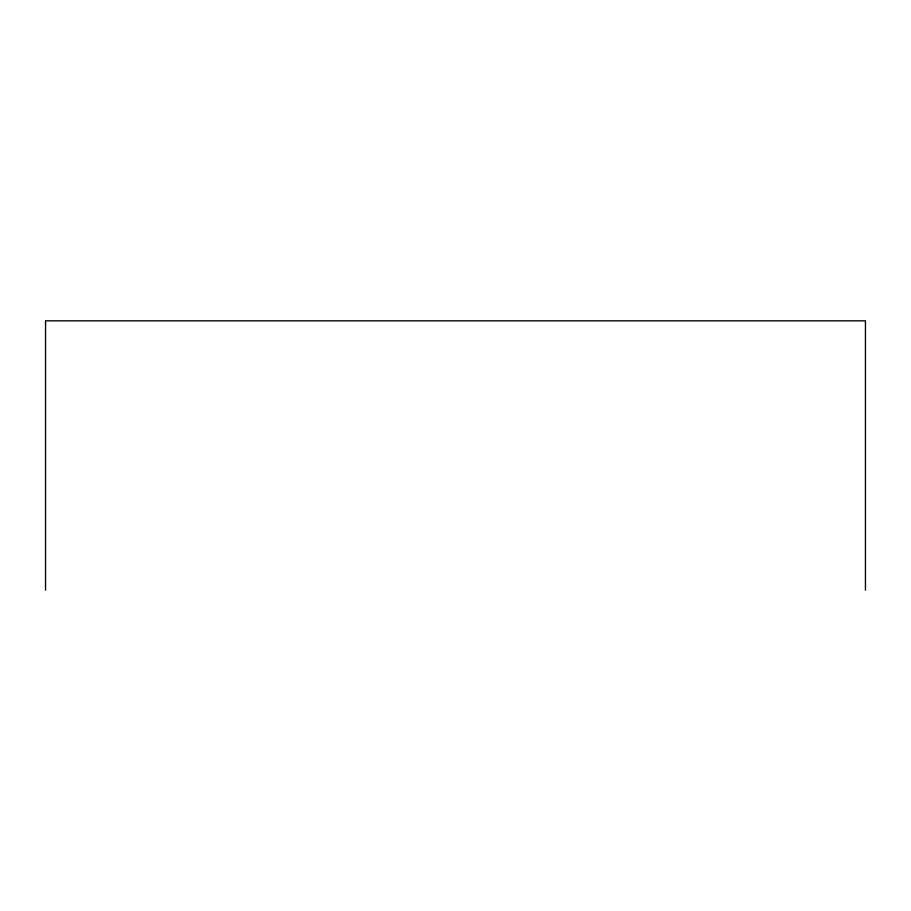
<?xml version="1.0" encoding="UTF-8"?>
<svg xmlns="http://www.w3.org/2000/svg" width="911" height="911" viewBox="0 0 911 911"><rect width="100%" height="100%" fill="white"/><g stroke="black" fill="none" stroke-linecap="round" stroke-linejoin="round"><path stroke-width="1.37" d="M865.45 590.169L865.45 320.831L45.55 320.831L45.55 590.169"/></g></svg>
